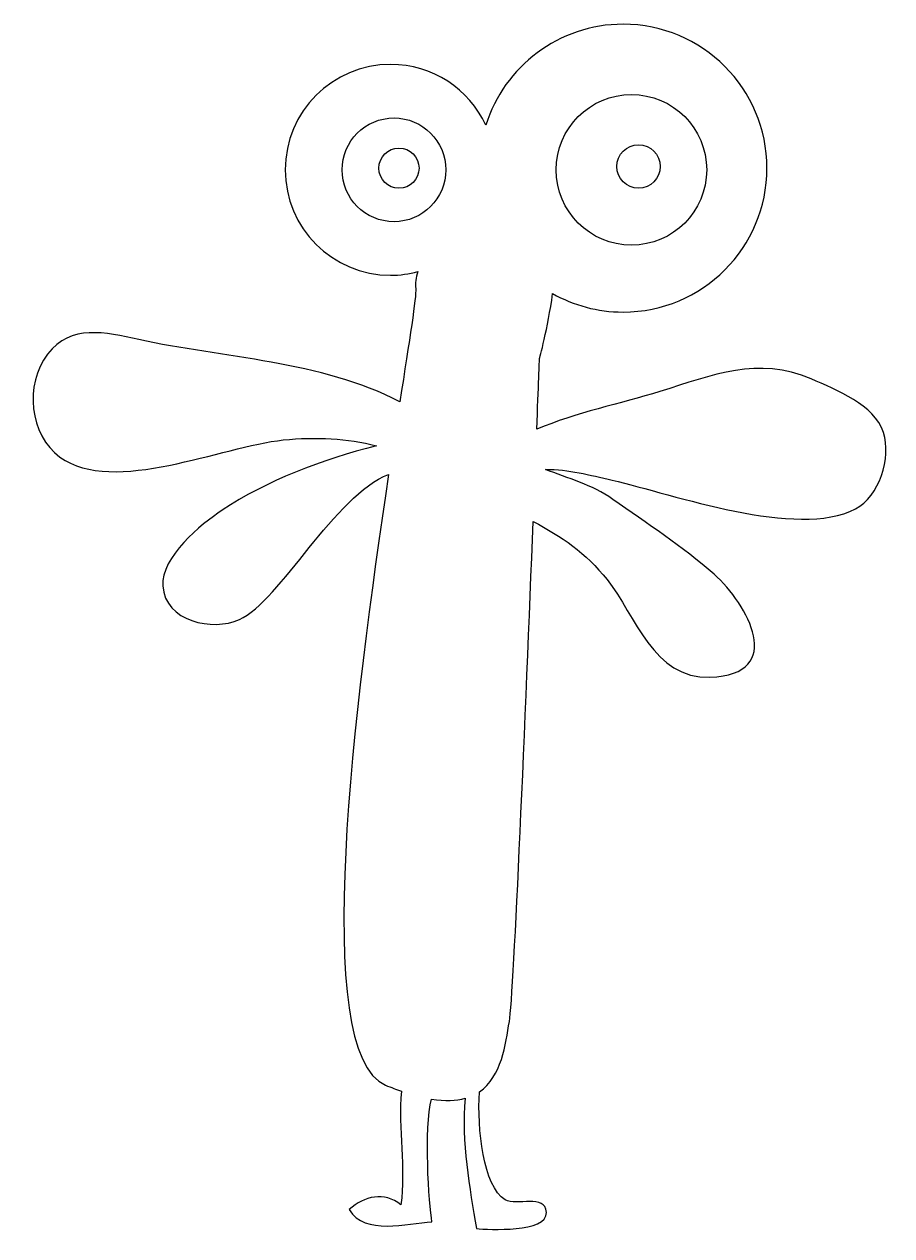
# Model space of a CAD drawing. Header units: centimetres. Extents: x -5.4 to 5.3, y -7.5 to 7.4.
import ezdxf

# ---------------------------------------------------------------- set-up
doc = ezdxf.new("R2010")
doc.units = ezdxf.units.CM
doc.header["$MEASUREMENT"] = 0
doc.layers.add('Camada 1', color=7, linetype='Continuous')

msp = doc.modelspace()

# ---------------------------------------------------------------- linework, layer by layer
at = {"layer": 'Camada 1'}
for points, knots in [([(4.88249, 1.45289), (4.16645, 1.07925), (2.63104, 1.63484), (1.88352, 1.80637), (1.88352, 1.80637), (1.60005, 1.8714), (1.34877, 1.9412), (1.05895, 1.9403), (1.05895, 1.9403), (1.33383, 1.82835), (1.63201, 1.75403), (1.89077, 1.57094), (1.89077, 1.57094), (2.30974, 1.2741), (2.75204, 0.98769), (3.13725, 0.64736), (3.13725, 0.64736), (3.5528, 0.27983), (4.03908, -0.58893), (3.08624, -0.62089), (3.08624, -0.62089), (2.38721, -0.64423), (2.1733, 0.13637), (1.81822, 0.58209), (1.81822, 0.58209), (1.55697, 0.9102), (1.25355, 1.11822), (0.90755, 1.29678), (0.90755, 1.29678), (0.81577, -1.01266), (0.6694, -4.53456), (0.6141, -4.86473), (0.6141, -4.86473), (0.56767, -5.14389), (0.52075, -5.54132), (0.24411, -5.73121), (0.24411, -5.73121), (0.21667, -6.18394), (0.28941, -6.89252), (0.56269, -7.06064), (0.56269, -7.06064), (0.70136, -7.14584), (1.06005, -6.98156), (1.07159, -7.21561), (1.07159, -7.21561), (1.08408, -7.46916), (0.35534, -7.42773), (0.20804, -7.41548), (0.20804, -7.41548), (0.12419, -6.92764), (0.02042, -6.33759), (0.06892, -5.80941), (0.06892, -5.80941), (-0.04213, -5.8409), (-0.17899, -5.8468), (-0.34642, -5.82005), (-0.34642, -5.82005), (-0.43934, -6.17036), (-0.38018, -7.11931), (-0.34007, -7.33323), (-0.34007, -7.33323), (-0.65051, -7.34773), (-1.16803, -7.50407), (-1.3602, -7.18231), (-1.3602, -7.18231), (-1.17417, -7.01147), (-0.92808, -6.95821), (-0.72213, -7.12159), (-0.72213, -7.12159), (-0.66231, -6.67611), (-0.75679, -6.18396), (-0.71716, -5.72261), (-0.71716, -5.72261), (-0.77992, -5.70038), (-0.84315, -5.67752), (-0.91203, -5.64826), (-0.91203, -5.64826), (-1.8535, -5.24877), (-1.29472, -0.89936), (-0.87441, 1.87866), (-0.87441, 1.87866), (-1.53809, 1.6267), (-2.2095, 0.31947), (-2.71435, 0.08997), (-2.71435, 0.08997), (-3.04156, -0.05915), (-3.63251, 0.06457), (-3.65923, 0.50373), (-3.65923, 0.50373), (-3.68053, 0.85743), (-3.19041, 1.26189), (-2.92734, 1.43729), (-2.92734, 1.43729), (-2.39145, 1.79395), (-1.68449, 2.06541), (-1.0235, 2.23014), (-1.0235, 2.23014), (-1.38831, 2.32259), (-1.76309, 2.3432), (-2.1746, 2.30242), (-2.1746, 2.30242), (-2.92282, 2.22765), (-4.26423, 1.61289), (-4.92746, 2.09237), (-4.92746, 2.09237), (-5.29945, 2.36131), (-5.36742, 2.98782), (-5.08011, 3.35967), (-5.08011, 3.35967), (-4.79142, 3.73242), (-4.36904, 3.63044), (-3.95574, 3.53959), (-3.95574, 3.53959), (-2.92881, 3.31414), (-1.69638, 3.27855), (-0.73655, 2.77187), (-0.73655, 2.77187), (-0.61601, 3.54207), (-0.53102, 4.07343), (-0.54078, 4.16723), (-0.54078, 4.16723), (-0.54713, 4.23068), (-0.53716, 4.30227), (-0.51562, 4.37728), (-0.51562, 4.37728), (-0.6228, 4.34894), (-0.7343, 4.33219), (-0.85008, 4.33219), (-0.85008, 4.33219), (-1.56723, 4.33219), (-2.14913, 4.91409), (-2.14913, 5.63145), (-2.14913, 5.63145), (-2.14913, 6.34884), (-1.56723, 6.9305), (-0.85008, 6.9305), (-0.85008, 6.9305), (-0.33073, 6.9305), (0.11631, 6.62483), (0.32456, 6.18387), (0.32456, 6.18387), (0.55049, 6.90357), (1.22232, 7.42565), (2.01655, 7.42565), (2.01655, 7.42565), (2.99588, 7.42565), (3.78984, 6.63166), (3.78984, 5.65209), (3.78984, 5.65209), (3.78984, 4.67276), (2.99585, 3.87856), (2.01655, 3.87856), (2.01655, 3.87856), (1.7009, 3.87856), (1.40452, 3.96193), (1.14779, 4.10695), (1.14779, 4.10695), (1.08821, 3.67645), (0.98531, 3.30119), (0.98531, 3.30119), (0.98531, 3.30119), (0.98531, 3.30119), (0.97285, 2.96559), (0.95224, 2.43471), (0.95224, 2.43471), (1.43648, 2.6391), (1.97869, 2.74787), (2.47108, 2.90014), (2.47108, 2.90014), (3.11775, 3.10043), (3.68356, 3.33654), (4.33525, 3.05468), (4.33525, 3.05468), (4.65317, 2.91739), (5.11109, 2.73789), (5.22576, 2.39486), (5.22576, 2.39486), (5.32911, 2.08374), (5.17477, 1.60516), (4.88249, 1.45289)], [0, 0, 0, 0, 0.02173913, 0.02173913, 0.02173913, 0.02173913, 0.04347826, 0.04347826, 0.04347826, 0.04347826, 0.06521739, 0.06521739, 0.06521739, 0.06521739, 0.08695652, 0.08695652, 0.08695652, 0.08695652, 0.10869565, 0.10869565, 0.10869565, 0.10869565, 0.13043478, 0.13043478, 0.13043478, 0.13043478, 0.15217391, 0.15217391, 0.15217391, 0.15217391, 0.17391304, 0.17391304, 0.17391304, 0.17391304, 0.19565217, 0.19565217, 0.19565217, 0.19565217, 0.2173913, 0.2173913, 0.2173913, 0.2173913, 0.23913043, 0.23913043, 0.23913043, 0.23913043, 0.26086957, 0.26086957, 0.26086957, 0.26086957, 0.2826087, 0.2826087, 0.2826087, 0.2826087, 0.30434783, 0.30434783, 0.30434783, 0.30434783, 0.32608696, 0.32608696, 0.32608696, 0.32608696, 0.34782609, 0.34782609, 0.34782609, 0.34782609, 0.36956522, 0.36956522, 0.36956522, 0.36956522, 0.39130435, 0.39130435, 0.39130435, 0.39130435, 0.41304348, 0.41304348, 0.41304348, 0.41304348, 0.43478261, 0.43478261, 0.43478261, 0.43478261, 0.45652174, 0.45652174, 0.45652174, 0.45652174, 0.47826087, 0.47826087, 0.47826087, 0.47826087, 0.5, 0.5, 0.5, 0.5, 0.52173913, 0.52173913, 0.52173913, 0.52173913, 0.54347826, 0.54347826, 0.54347826, 0.54347826, 0.56521739, 0.56521739, 0.56521739, 0.56521739, 0.58695652, 0.58695652, 0.58695652, 0.58695652, 0.60869565, 0.60869565, 0.60869565, 0.60869565, 0.63043478, 0.63043478, 0.63043478, 0.63043478, 0.65217391, 0.65217391, 0.65217391, 0.65217391, 0.67391304, 0.67391304, 0.67391304, 0.67391304, 0.69565217, 0.69565217, 0.69565217, 0.69565217, 0.7173913, 0.7173913, 0.7173913, 0.7173913, 0.73913043, 0.73913043, 0.73913043, 0.73913043, 0.76086957, 0.76086957, 0.76086957, 0.76086957, 0.7826087, 0.7826087, 0.7826087, 0.7826087, 0.80434783, 0.80434783, 0.80434783, 0.80434783, 0.82608696, 0.82608696, 0.82608696, 0.82608696, 0.84782609, 0.84782609, 0.84782609, 0.84782609, 0.86956522, 0.86956522, 0.86956522, 0.86956522, 0.89130435, 0.89130435, 0.89130435, 0.89130435, 0.91304348, 0.91304348, 0.91304348, 0.91304348, 0.93478261, 0.93478261, 0.93478261, 0.93478261, 0.95652174, 0.95652174, 0.95652174, 0.95652174, 1, 1, 1, 1]), ([(2.11987, 6.55938), (1.60708, 6.55938), (1.19174, 6.1438), (1.19174, 5.63149), (1.19174, 5.63149), (1.19174, 5.11894), (1.60708, 4.70336), (2.11987, 4.70336), (2.11987, 4.70336), (2.63218, 4.70336), (3.04731, 5.11894), (3.04731, 5.63149), (3.04731, 5.63149), (3.04731, 6.14382), (2.63218, 6.55938), (2.11987, 6.55938)], [0, 0, 0, 0, 0.2, 0.2, 0.2, 0.2, 0.4, 0.4, 0.4, 0.4, 0.6, 0.6, 0.6, 0.6, 1, 1, 1, 1]), ([(-0.80817, 6.27048), (-1.16165, 6.27048), (-1.44783, 5.98452), (-1.44783, 5.63148), (-1.44783, 5.63148), (-1.44783, 5.27844), (-1.16166, 4.99227), (-0.80817, 4.99227), (-0.80817, 4.99227), (-0.45582, 4.99227), (-0.16939, 5.27844), (-0.16939, 5.63148), (-0.16939, 5.63148), (-0.16939, 5.98452), (-0.4558, 6.27048), (-0.80817, 6.27048)], [0, 0, 0, 0, 0.2, 0.2, 0.2, 0.2, 0.4, 0.4, 0.4, 0.4, 0.6, 0.6, 0.6, 0.6, 1, 1, 1, 1]), ([(-0.74721, 5.89953), (-0.88339, 5.89953), (-0.99417, 5.78872), (-0.99417, 5.65209), (-0.99417, 5.65209), (-0.99417, 5.51546), (-0.88336, 5.40444), (-0.74721, 5.40444), (-0.74721, 5.40444), (-0.61034, 5.40444), (-0.49953, 5.51546), (-0.49953, 5.65209), (-0.49953, 5.65209), (-0.49953, 5.78872), (-0.61034, 5.89953), (-0.74721, 5.89953)], [0, 0, 0, 0, 0.2, 0.2, 0.2, 0.2, 0.4, 0.4, 0.4, 0.4, 0.6, 0.6, 0.6, 0.6, 1, 1, 1, 1]), ([(2.2071, 5.94078), (2.05914, 5.94078), (1.93905, 5.82092), (1.93905, 5.67273), (1.93905, 5.67273), (1.93905, 5.52454), (2.05914, 5.40444), (2.2071, 5.40444), (2.2071, 5.40444), (2.35508, 5.40444), (2.47518, 5.52453), (2.47518, 5.67273), (2.47518, 5.67273), (2.47518, 5.82093), (2.35508, 5.94078), (2.2071, 5.94078)], [0, 0, 0, 0, 0.2, 0.2, 0.2, 0.2, 0.4, 0.4, 0.4, 0.4, 0.6, 0.6, 0.6, 0.6, 1, 1, 1, 1])]:
    msp.add_open_spline(points, degree=3, knots=knots, dxfattribs=at)

doc.saveas('drawing.dxf')
